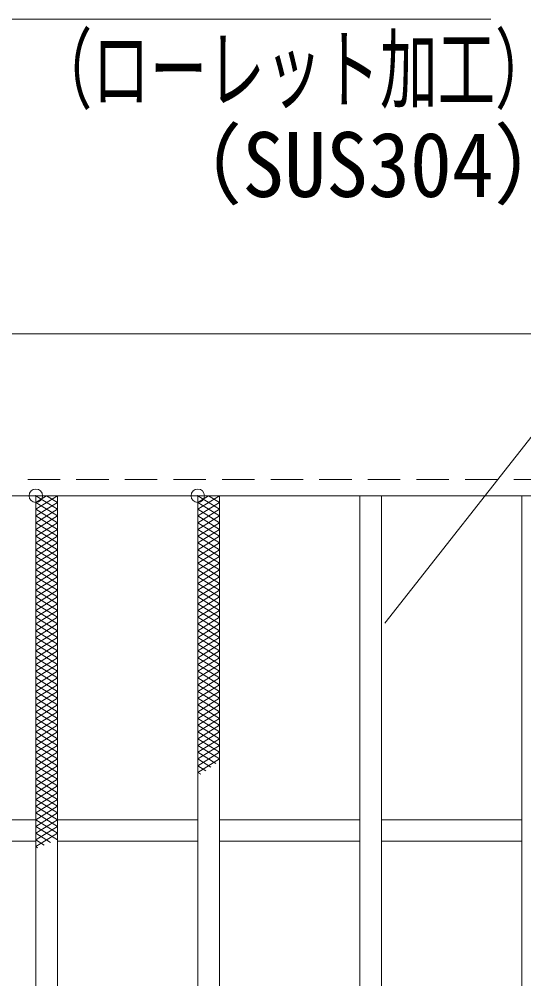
# Model space of a CAD drawing. Units: millimetres, scale not verified. Extents: x -1050 to 1050, y -742 to 742.
# Drawn here: x -575.4 to -482, y 375 to 552.7 of the extents above; entities that cross this region are included whole.
import ezdxf
from ezdxf.enums import TextEntityAlignment as Align

# ---------------------------------------------------------------- set-up
doc = ezdxf.new("R2010")
doc.units = ezdxf.units.MM
doc.header["$LTSCALE"] = 5
doc.header["$PDMODE"] = 32
doc.header["$PDSIZE"] = 2.5
doc.linetypes.add('DASHED1', pattern=[1.8, 1.2, -0.6])
for name, color, linetype, lineweight in [('0-1_寸法注釈', 2, 'Continuous', 9), ('0-2_蓋', 5, 'Continuous', 9), ('0-6_破線', 4, 'DASHED1', 9), ('0-7_ハッチング', 4, 'Continuous', 9)]:
    doc.layers.add(name, color=color, linetype=linetype, lineweight=lineweight)
doc.styles.add('ＭＳ ゴシック', font='')
doc.styles.get('ＭＳ ゴシック').set_extended_font_data('MS Gothic')

msp = doc.modelspace()

# ---------------------------------------------------------------- linework, layer by layer
at = {"layer": '0-1_寸法注釈'}
for points in [[(-488.121, 552.749), (-597.345, 552.749), (-658.373, 442.733)], [(-310.561, 552.749), (-419.785, 552.749), (-507.742, 440.872)]]:
    msp.add_lwpolyline(points, dxfattribs=at)
at = {"layer": '0-2_蓋'}
for p, q in [((332.136, 494.475), (-662.864, 494.475)), ((332.136, 464.475), (-662.864, 464.475)), ((-572.364, 464.475), (-572.364, 240.475)), ((-568.364, 464.475), (-568.364, 240.475)), ((-542.364, 464.475), (-542.364, 240.475)), ((-538.364, 464.475), (-538.364, 240.475)), ((-512.364, 464.475), (-512.364, 240.475)), ((-508.364, 464.475), (-508.364, 240.475)), ((-482.364, 464.475), (-482.364, 240.475)), ((-572.364, 404.475), (-598.364, 404.475)), ((-542.364, 404.475), (-568.364, 404.475)), ((-512.364, 404.475), (-538.364, 404.475)), ((-482.364, 404.475), (-508.364, 404.475)), ((-572.364, 400.475), (-598.364, 400.475)), ((-542.364, 400.475), (-568.364, 400.475)), ((-512.364, 400.475), (-538.364, 400.475)), ((-482.364, 400.475), (-508.364, 400.475))]:
    msp.add_line(p, q, dxfattribs=at)
at = {"layer": '0-6_破線'}
msp.add_line((332.136, 467.475), (-662.864, 467.475), dxfattribs=at)
at = {"layer": '0-7_ハッチング'}
for p, q in [((-572.364, 461.975), (-568.364, 464.475)), ((-572.364, 464.475), (-568.364, 461.975)), ((-542.364, 461.975), (-538.364, 464.475)), ((-542.364, 464.475), (-538.364, 461.975)), ((-572.364, 460.725), (-568.364, 463.225)), ((-572.364, 463.225), (-568.364, 460.725)), ((-542.364, 460.725), (-538.364, 463.225)), ((-542.364, 463.225), (-538.364, 460.725)), ((-572.364, 459.475), (-568.364, 461.975)), ((-572.364, 461.975), (-568.364, 459.475)), ((-572.364, 458.225), (-568.364, 460.725)), ((-572.364, 460.725), (-568.364, 458.225)), ((-542.364, 459.475), (-538.364, 461.975)), ((-542.364, 461.975), (-538.364, 459.475)), ((-542.364, 458.225), (-538.364, 460.725)), ((-542.364, 460.725), (-538.364, 458.225)), ((-572.364, 456.975), (-568.364, 459.475)), ((-572.364, 459.475), (-568.364, 456.975)), ((-542.364, 456.975), (-538.364, 459.475)), ((-542.364, 459.475), (-538.364, 456.975)), ((-572.364, 455.725), (-568.364, 458.225)), ((-572.364, 458.225), (-568.364, 455.725)), ((-572.364, 454.475), (-568.364, 456.975)), ((-572.364, 456.975), (-568.364, 454.475)), ((-542.364, 455.725), (-538.364, 458.225)), ((-542.364, 458.225), (-538.364, 455.725)), ((-542.364, 454.475), (-538.364, 456.975)), ((-542.364, 456.975), (-538.364, 454.475)), ((-572.364, 453.225), (-568.364, 455.725)), ((-572.364, 455.725), (-568.364, 453.225)), ((-542.364, 453.225), (-538.364, 455.725)), ((-542.364, 455.725), (-538.364, 453.225)), ((-572.364, 451.975), (-568.364, 454.475)), ((-572.364, 454.475), (-568.364, 451.975)), ((-542.364, 451.975), (-538.364, 454.475)), ((-542.364, 454.475), (-538.364, 451.975)), ((-572.364, 450.725), (-568.364, 453.225)), ((-572.364, 453.225), (-568.364, 450.725)), ((-572.364, 449.475), (-568.364, 451.975)), ((-572.364, 451.975), (-568.364, 449.475)), ((-542.364, 450.725), (-538.364, 453.225)), ((-542.364, 453.225), (-538.364, 450.725)), ((-542.364, 449.475), (-538.364, 451.975)), ((-542.364, 451.975), (-538.364, 449.475)), ((-572.364, 448.225), (-568.364, 450.725)), ((-572.364, 450.725), (-568.364, 448.225)), ((-542.364, 448.225), (-538.364, 450.725)), ((-542.364, 450.725), (-538.364, 448.225)), ((-572.364, 446.975), (-568.364, 449.475)), ((-572.364, 449.475), (-568.364, 446.975)), ((-572.364, 445.725), (-568.364, 448.225)), ((-572.364, 448.225), (-568.364, 445.725)), ((-542.364, 446.975), (-538.364, 449.475)), ((-542.364, 449.475), (-538.364, 446.975)), ((-542.364, 445.725), (-538.364, 448.225)), ((-542.364, 448.225), (-538.364, 445.725)), ((-572.364, 444.475), (-568.364, 446.975)), ((-572.364, 446.975), (-568.364, 444.475)), ((-542.364, 444.475), (-538.364, 446.975)), ((-542.364, 446.975), (-538.364, 444.475)), ((-572.364, 443.225), (-568.364, 445.725)), ((-572.364, 445.725), (-568.364, 443.225)), ((-572.364, 441.975), (-568.364, 444.475)), ((-572.364, 444.475), (-568.364, 441.975)), ((-542.364, 443.225), (-538.364, 445.725)), ((-542.364, 445.725), (-538.364, 443.225)), ((-542.364, 441.975), (-538.364, 444.475)), ((-542.364, 444.475), (-538.364, 441.975)), ((-572.364, 440.725), (-568.364, 443.225)), ((-572.364, 443.225), (-568.364, 440.725)), ((-542.364, 440.725), (-538.364, 443.225)), ((-542.364, 443.225), (-538.364, 440.725)), ((-572.364, 439.475), (-568.364, 441.975)), ((-572.364, 441.975), (-568.364, 439.475)), ((-542.364, 439.475), (-538.364, 441.975)), ((-542.364, 441.975), (-538.364, 439.475)), ((-572.364, 438.225), (-568.364, 440.725)), ((-572.364, 440.725), (-568.364, 438.225)), ((-572.364, 436.975), (-568.364, 439.475)), ((-572.364, 439.475), (-568.364, 436.975)), ((-542.364, 438.225), (-538.364, 440.725)), ((-542.364, 440.725), (-538.364, 438.225)), ((-542.364, 436.975), (-538.364, 439.475)), ((-542.364, 439.475), (-538.364, 436.975)), ((-572.364, 435.725), (-568.364, 438.225)), ((-572.364, 438.225), (-568.364, 435.725)), ((-542.364, 435.725), (-538.364, 438.225)), ((-542.364, 438.225), (-538.364, 435.725)), ((-572.364, 434.475), (-568.364, 436.975)), ((-572.364, 436.975), (-568.364, 434.475)), ((-572.364, 433.225), (-568.364, 435.725)), ((-572.364, 435.725), (-568.364, 433.225)), ((-542.364, 434.475), (-538.364, 436.975)), ((-542.364, 436.975), (-538.364, 434.475)), ((-542.364, 433.225), (-538.364, 435.725)), ((-542.364, 435.725), (-538.364, 433.225)), ((-572.364, 431.975), (-568.364, 434.475)), ((-572.364, 434.475), (-568.364, 431.975)), ((-542.364, 431.975), (-538.364, 434.475)), ((-542.364, 434.475), (-538.364, 431.975)), ((-572.364, 430.725), (-568.364, 433.225)), ((-572.364, 433.225), (-568.364, 430.725)), ((-572.364, 429.475), (-568.364, 431.975)), ((-572.364, 431.975), (-568.364, 429.475)), ((-542.364, 430.725), (-538.364, 433.225)), ((-542.364, 433.225), (-538.364, 430.725)), ((-542.364, 429.475), (-538.364, 431.975)), ((-542.364, 431.975), (-538.364, 429.475)), ((-572.364, 428.225), (-568.364, 430.725)), ((-572.364, 430.725), (-568.364, 428.225)), ((-542.364, 428.225), (-538.364, 430.725)), ((-542.364, 430.725), (-538.364, 428.225)), ((-572.364, 426.975), (-568.364, 429.475)), ((-572.364, 429.475), (-568.364, 426.975)), ((-542.364, 426.975), (-538.364, 429.475)), ((-542.364, 429.475), (-538.364, 426.975)), ((-572.364, 425.725), (-568.364, 428.225)), ((-572.364, 428.225), (-568.364, 425.725)), ((-572.364, 424.475), (-568.364, 426.975)), ((-572.364, 426.975), (-568.364, 424.475)), ((-542.364, 425.725), (-538.364, 428.225)), ((-542.364, 428.225), (-538.364, 425.725)), ((-542.364, 424.475), (-538.364, 426.975)), ((-542.364, 426.975), (-538.364, 424.475)), ((-572.364, 423.225), (-568.364, 425.725)), ((-572.364, 425.725), (-568.364, 423.225)), ((-542.364, 423.225), (-538.364, 425.725)), ((-542.364, 425.725), (-538.364, 423.225)), ((-572.364, 421.975), (-568.364, 424.475)), ((-572.364, 424.475), (-568.364, 421.975)), ((-572.364, 420.725), (-568.364, 423.225)), ((-572.364, 423.225), (-568.364, 420.725)), ((-542.364, 421.975), (-538.364, 424.475)), ((-542.364, 424.475), (-538.364, 421.975)), ((-542.364, 420.725), (-538.364, 423.225)), ((-542.364, 423.225), (-538.364, 420.725)), ((-572.364, 419.475), (-568.364, 421.975)), ((-572.364, 421.975), (-568.364, 419.475)), ((-542.364, 419.475), (-538.364, 421.975)), ((-542.364, 421.975), (-538.364, 419.475)), ((-572.364, 418.225), (-568.364, 420.725)), ((-572.364, 420.725), (-568.364, 418.225)), ((-542.364, 418.225), (-538.364, 420.725)), ((-542.364, 420.725), (-538.364, 418.225)), ((-572.364, 416.975), (-568.364, 419.475)), ((-572.364, 419.475), (-568.364, 416.975)), ((-572.364, 415.725), (-568.364, 418.225)), ((-572.364, 418.225), (-568.364, 415.725)), ((-542.364, 416.975), (-538.364, 419.475)), ((-542.364, 419.475), (-538.364, 416.975)), ((-542.364, 415.725), (-538.364, 418.225)), ((-542.364, 418.225), (-538.364, 415.725)), ((-572.364, 414.475), (-568.364, 416.975)), ((-572.364, 416.975), (-568.364, 414.475)), ((-542.364, 414.475), (-538.364, 416.975)), ((-542.364, 416.975), (-539.051, 414.904)), ((-572.364, 413.225), (-568.364, 415.725)), ((-572.364, 415.725), (-568.364, 413.225)), ((-572.364, 411.975), (-568.364, 414.475)), ((-572.364, 414.475), (-568.364, 411.975)), ((-542.364, 413.225), (-538.364, 415.725)), ((-542.364, 415.725), (-539.944, 414.213)), ((-542.364, 414.475), (-540.865, 413.538)), ((-572.364, 410.725), (-568.364, 413.225)), ((-572.364, 413.225), (-568.364, 410.725)), ((-542.364, 413.225), (-541.812, 412.88)), ((-572.364, 409.475), (-568.364, 411.975)), ((-572.364, 411.975), (-568.364, 409.475)), ((-572.364, 408.225), (-568.364, 410.725)), ((-572.364, 410.725), (-568.364, 408.225)), ((-572.364, 406.975), (-568.364, 409.475)), ((-572.364, 409.475), (-568.364, 406.975)), ((-572.364, 405.725), (-568.364, 408.225)), ((-572.364, 408.225), (-568.364, 405.725)), ((-572.364, 404.475), (-568.364, 406.975)), ((-572.364, 406.975), (-568.364, 404.475)), ((-572.364, 403.225), (-568.364, 405.725)), ((-572.364, 405.725), (-568.364, 403.225)), ((-572.364, 401.975), (-568.364, 404.475)), ((-572.364, 404.475), (-568.364, 401.975)), ((-572.364, 400.725), (-568.364, 403.225)), ((-572.364, 403.225), (-568.364, 400.725)), ((-572.364, 399.475), (-568.364, 401.975)), ((-572.364, 401.975), (-569.608, 400.252)), ((-572.364, 400.725), (-570.831, 399.767)), ((-572.364, 399.475), (-572.047, 399.277))]:
    msp.add_line(p, q, dxfattribs=at)
for points in [[(-572.364, 463.225), (-570.364, 464.475), (-568.364, 463.225)], [(-542.364, 463.225), (-540.364, 464.475), (-538.364, 463.225)]]:
    msp.add_lwpolyline(points, dxfattribs=at)
for p in [(-572.364, 464.475), (-542.364, 464.475)]:
    msp.add_point(p, dxfattribs=at)

# ---------------------------------------------------------------- texts
at = {"layer": '0-1_寸法注釈', "color": 7, "style": 'ＭＳ ゴシック'}
for s, width, p in [('（ローレット加工）', 0.65, (-572.563, 533.881)), ('（SUS304）', 0.95, (-549.717, 516.216))]:
    msp.add_text(s, height=12.02, dxfattribs=dict(at, width=width)).set_placement(p, align=Align.BOTTOM_LEFT)

doc.saveas('drawing.dxf')
